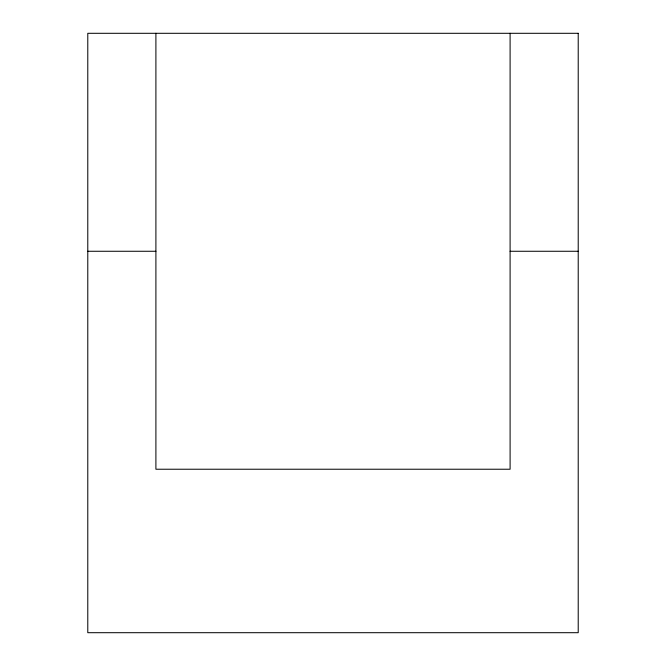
<?xml version="1.0" encoding="UTF-8"?>
<svg xmlns="http://www.w3.org/2000/svg" width="666" height="666" viewBox="0 0 666 666"><rect width="100%" height="100%" fill="white"/><g stroke="black" fill="none" stroke-linecap="round" stroke-linejoin="round"><path stroke-width="1" d="M87.787 251.265L155.902 251.265M510.098 251.265L578.213 251.265M510.098 33.3L510.098 469.23L155.902 469.23L155.902 33.3M578.213 33.3L87.787 33.3L87.787 632.7L578.213 632.7L578.213 33.3"/></g></svg>
